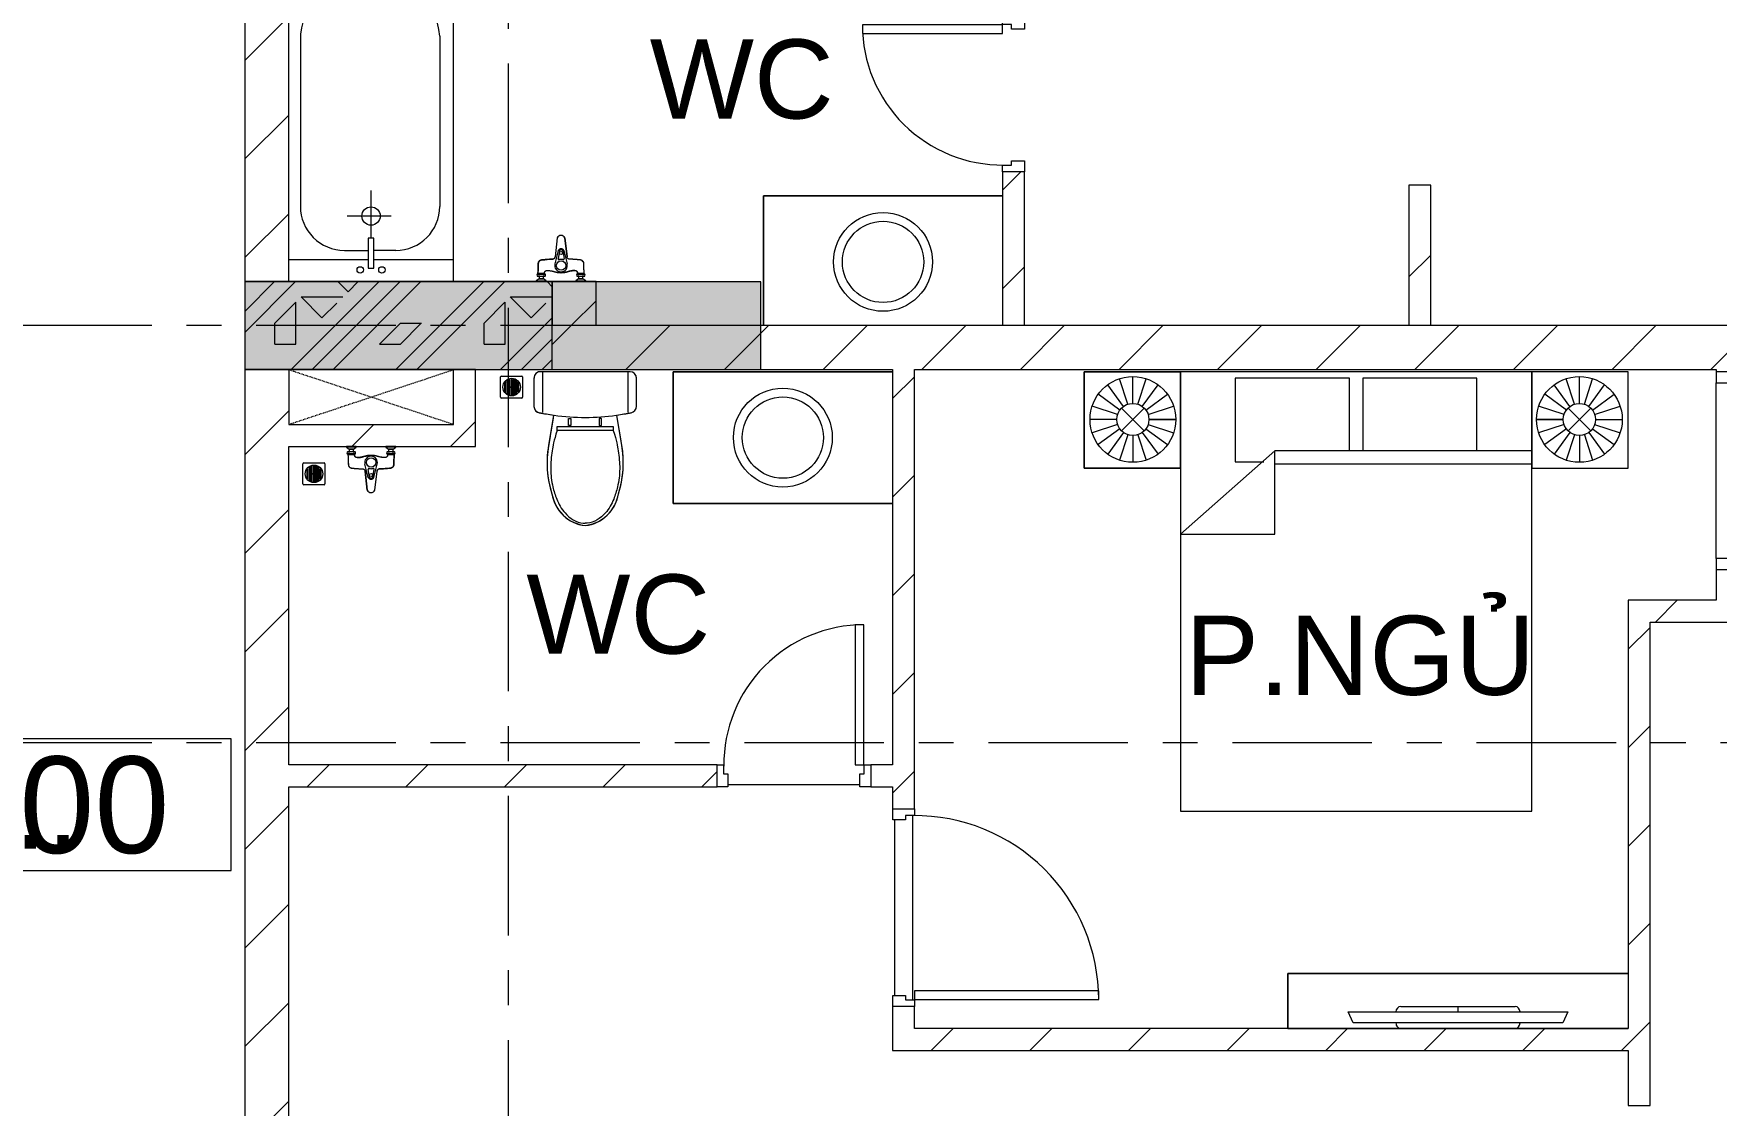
# Model space of a CAD drawing. Header units: millimetres. Extents: x -20144 to 117103, y -11426 to 48263.
# Drawn here: x 101239 to 108901, y 23300 to 28179 of the extents above; entities that cross this region are included whole.
import ezdxf
from ezdxf.enums import TextEntityAlignment as Align

# ---------------------------------------------------------------- set-up
doc = ezdxf.new("R2010")
doc.units = ezdxf.units.MM
doc.linetypes.add('Dash_2_', pattern=[6.35, 3.175, -3.175])
doc.linetypes.add('Grid Line', pattern=[22.225, 12.7, -3.175, 3.175, -3.175])
for name, color, linetype, lineweight in [('A-DETL-GENF', 31, 'Continuous', 5), ('A-DETL-GENF-HDLN', 161, 'Dash_2_', 5), ('CHU', 181, 'Continuous', 5), ('CUA', 31, 'Continuous', 9), ('HATCH-TUONG', 152, 'Continuous', 9), ('KI-HIEU-1', 151, 'Continuous', 9), ('NET CAT', 3, 'Continuous', 5), ('NET-CAT', 3, 'Continuous', 9), ('NET-THAY', 2, 'Continuous', 15), ('THIET BI', 44, 'Continuous', 5), ('THIET-BI', 44, 'Continuous', 5), ('TRUC', 225, 'Continuous', 5)]:
    doc.layers.add(name, color=color, linetype=linetype, lineweight=lineweight)
doc.styles.add('Arial', font='arial.ttf', dxfattribs={"height": 476.25})
doc.styles.add('Arial_4', font='arial.ttf', dxfattribs={"height": 360})
pattern_1 = [(45, (71000, 0), (-224.5064, 224.5064), [])]

# ---------------------------------------------------------------- blocks, each defined once
blk = doc.blocks.new('ALC1807-ASCENT PLAZA-KET CAU 1_rvt-1-MẶT BẰNG TẦNG 5 ĐẾN TẦNG 22')
at = {"layer": 'NET CAT'}
blk.add_hatch(color=7, dxfattribs=at).paths.add_polyline_path([(31200.5, 26649.9), (33550.5, 26649.9), (33550.5, 27049.9), (31200.5, 27049.9)], flags=0)
at = {"layer": 'NET CAT', "color": 90, "lineweight": 13}
for p, q in [((33550.5, 27049.9), (31200.5, 27049.9)), ((31200.5, 27049.9), (31200.5, 26649.9)), ((33550.5, 26649.9), (33550.5, 27049.9)), ((31200.5, 26649.9), (33550.5, 26649.9))]:
    blk.add_line(p, q, dxfattribs=at)
blk = doc.blocks.new('*U631')
at = {"color": 7, "ltscale": 30, "true_color": 0xffffff, "insert": (520, 350), "char_height": 200, "attachment_point": 5, "bg_fill": 3, "box_fill_scale": 1.25, "bg_fill_color": 256, "bg_fill_true_color": 13158600, "bg_fill_transparency": 0}
blk.add_mtext('\\A1;.      ..', dxfattribs=at)
blk.add_lwpolyline([(-200, 200), (1200, 200), (1200, 500), (-200, 500)], close=True)
at = {"color": 7, "style": 'Arial'}
blk.add_attdef('±0.000', text='', height=220, dxfattribs=at).set_placement((500, 350), align=Align.MIDDLE)
blk = doc.blocks.new('CUA PHONG NGU - Type 1-368226-MẶT BẰNG TẦNG 23')
at = {"layer": 'CUA', "lineweight": 5}
for p, q in [((-348.5, -52.3), (-348.5, 47.7)), ((-348.5, 47.7), (-298.5, 47.7)), ((-298.5, 47.7), (-298.5, -11.3)), ((501.5, 47.7), (551.5, 47.7)), ((501.5, -11.3), (501.5, 47.7)), ((551.5, 47.7), (551.5, -52.3)), ((-318.5, -52.3), (-348.5, -52.3)), ((-318.5, -11.3), (-318.5, -52.3)), ((-298.5, -11.3), (-318.5, -11.3)), ((521.5, -11.3), (501.5, -11.3)), ((521.5, -52.3), (521.5, -11.3)), ((551.5, -52.3), (521.5, -52.3))]:
    blk.add_line(p, q, dxfattribs=at)
at = {"layer": 'CUA'}
for p, q in [((-277.5, -52.3), (-317.5, -52.3)), ((-317.5, -52.3), (-317.5, -890.3)), ((-277.5, -890.3), (-277.5, -52.3)), ((-317.5, -890.3), (-277.5, -890.3))]:
    blk.add_line(p, q, dxfattribs=at)
at = {"layer": 'CUA', "lineweight": 5}
blk.add_arc((-317.5, -52.3), 838, 270, 0.5, dxfattribs=at)
blk = doc.blocks.new('CUA WC - Type 1-374201-MẶT BẰNG TẦNG 23')
at = {"layer": 'CUA', "lineweight": 5}
for p, q in [((-248.5, -52.3), (-248.5, 47.7)), ((-248.5, 47.7), (-198.5, 47.7)), ((-198.5, 47.7), (-198.5, -11.3)), ((401.5, 47.7), (451.5, 47.7)), ((401.5, -11.3), (401.5, 47.7)), ((451.5, 47.7), (451.5, -52.3)), ((-218.5, -52.3), (-248.5, -52.3)), ((-218.5, -11.3), (-218.5, -52.3)), ((-198.5, -11.3), (-218.5, -11.3)), ((421.5, -11.3), (401.5, -11.3)), ((421.5, -52.3), (421.5, -11.3)), ((451.5, -52.3), (421.5, -52.3))]:
    blk.add_line(p, q, dxfattribs=at)
at = {"layer": 'CUA'}
for p, q in [((-177.5, -52.3), (-217.5, -52.3)), ((-217.5, -52.3), (-217.5, -690.3)), ((-177.5, -690.3), (-177.5, -52.3)), ((-217.5, -690.3), (-177.5, -690.3))]:
    blk.add_line(p, q, dxfattribs=at)
at = {"layer": 'CUA', "lineweight": 5}
blk.add_arc((-217.5, -52.3), 638, 270, 0.5, dxfattribs=at)
blk = doc.blocks.new('X-XI - X-XI-391663-MẶT BẰNG TẦNG 23')
at = {"layer": 'THIET-BI'}
for p, q in [((204.3, 0), (-204.3, 0)), ((204.3, 0), (-204.3, 0)), ((204.3, 0), (0, 0)), ((194.6, 0), (194.6, -186.1)), ((215, -2.1), (204.3, 0)), ((-230.6, -16.8), (-233.2, -33.2)), ((-233.2, -29), (-233.2, -157.9)), ((-233.2, -29), (-233.2, -157.9)), ((-233.2, -33.2), (-233.2, -45)), ((-233.2, -45), (-233.2, -157.9)), ((-227.9, -12.2), (-230.6, -16.8)), ((-222, -6.1), (-227.9, -12.2)), ((-212.4, -1.2), (-222, -6.1)), ((-204.3, 0), (-212.4, -1.2)), ((0, 0), (-204.3, 0)), ((-194.6, 0), (-194.6, -185.7)), ((219.3, -4.2), (215, -2.1)), ((224.8, -8.5), (219.3, -4.2)), ((227.7, -12), (224.8, -8.5)), ((231.6, -19.3), (227.7, -12)), ((233.2, -29), (231.6, -19.3)), ((233.2, -157.9), (233.2, -29)), ((233.2, -157.9), (233.2, -29)), ((233.2, -157.9), (233.2, -29)), ((-233.2, -157.9), (-232.9, -162.1)), ((-232.9, -162.1), (-231, -169.1)), ((-231, -169.1), (-228, -174.5)), ((-228, -174.5), (-224.2, -178.9)), ((-224.2, -178.9), (-216.9, -183.9)), ((-216.9, -183.9), (-209.4, -186.4)), ((-209.4, -186.4), (-202.4, -187.7)), ((-202.4, -187.7), (-192, -189.7)), ((-192, -189.7), (-184.2, -191.1)), ((-184.2, -191.1), (-168, -193.8)), ((-168, -193.8), (-149.9, -196.6)), ((-143.8, -197.5), (-166.7, -335.2)), ((-143.8, -197.5), (-166.7, -335.2)), ((-147.8, -221.1), (-155.3, -266.3)), ((-149.9, -196.6), (-143.8, -197.5)), ((-143.8, -197.5), (-147.8, -221.1)), ((-76.6, -213.5), (-66.1, -213.5)), ((-76.6, -245), (-76.6, -213.5)), ((-66.1, -213.5), (-66.1, -245)), ((64, -213.5), (64, -245)), ((74.4, -213.5), (64, -213.5)), ((74.4, -245), (74.4, -213.5)), ((143.8, -197.5), (212.9, -185.5)), ((166.7, -335.2), (143.8, -197.5)), ((166.7, -335.2), (143.8, -197.5)), ((146.9, -216.1), (143.8, -197.5)), ((151.8, -245.3), (146.9, -216.1)), ((212.9, -185.5), (220.8, -181.7)), ((220.8, -181.7), (226.5, -176.5)), ((226.5, -176.5), (231.9, -166.7)), ((231.9, -166.7), (233.2, -157.9)), ((-161.5, -303.8), (-164.6, -322)), ((-157.7, -280.9), (-161.5, -303.8)), ((-155.3, -266.3), (-157.7, -280.9)), ((-127.7, -249.9), (127.7, -249.9)), ((-127.7, -267.8), (-127.7, -249.9)), ((-8.6, -267.8), (-127.7, -267.8)), ((-66.1, -245), (-76.6, -245)), ((127.7, -267.8), (-8.6, -267.8)), ((64, -245), (74.4, -245)), ((127.7, -249.9), (127.7, -267.8)), ((157.2, -277.8), (151.8, -245.3)), ((161.7, -304.9), (157.2, -277.8)), ((166.7, -335.2), (161.7, -304.9)), ((-172.5, -383), (-173.5, -402.2)), ((-171, -365.1), (-172.5, -383)), ((-168.9, -349), (-171, -365.1)), ((-164.6, -322), (-168.9, -349)), ((171.6, -371), (166.7, -335.2)), ((173.2, -395.8), (171.6, -371)), ((-173.5, -402.2), (-173.1, -436.1)), ((-173.1, -436.1), (-172.5, -446.5)), ((-172.5, -446.5), (-169.6, -474.8)), ((165.2, -502.3), (172.5, -446.5)), ((172.5, -446.5), (173.5, -426.5)), ((173.5, -426.5), (173.2, -395.8)), ((-169.6, -474.8), (-166.5, -495.3)), ((-166.5, -495.3), (-161.1, -520.9)), ((-161.1, -520.9), (-151.4, -555.9)), ((155.1, -543.7), (161.7, -518.5)), ((161.7, -518.5), (165.2, -502.3)), ((-151.4, -555.9), (-143.5, -587)), ((-143.5, -587), (-131.8, -612.8)), ((-131.8, -612.8), (-121.7, -628.9)), ((131.6, -613.2), (145.5, -581)), ((145.5, -581), (151.4, -555.9)), ((151.4, -555.9), (155.1, -543.7)), ((-121.7, -628.9), (-100.2, -653.8)), ((-100.2, -653.8), (-87.5, -664.8)), ((-87.5, -664.8), (-69.9, -676.9)), ((-69.9, -676.9), (-49.6, -687.2)), ((-49.6, -687.2), (-19.9, -696.9)), ((34.6, -692.9), (60.8, -681.9)), ((60.8, -681.9), (86, -665.9)), ((86, -665.9), (100.2, -653.8)), ((100.2, -653.8), (114.1, -638.9)), ((114.1, -638.9), (131.6, -613.2)), ((-19.9, -696.9), (0, -700.2)), ((0, -700.2), (34.6, -692.9))]:
    blk.add_line(p, q, dxfattribs=at)
for centre, radius, start, end in [((204.3, -29), 29, 360, 90), ((204.3, -29), 29, 0, 90), ((-204.3, -29), 29, 90, 180), ((-204.3, -29), 29, 90, 180), ((-204.3, -157.9), 29, 180, 259.85987), ((-204.3, -157.9), 29, 180, 259.85987), ((18.1, 960), 1168.8, 258.77622, 262.03475), ((18.1, 960), 1168.8, 258.77622, 262.03475), ((18.1, 960), 1168.8, 262.14467, 269.16333), ((-16, 957.7), 1166.4, 270.83748, 277.76826), ((-18.1, 960), 1168.8, 277.96525, 281.22378), ((-18.1, 960), 1168.8, 277.96525, 281.22378), ((204.3, -157.9), 29, 280.14013, 360), ((204.3, -157.9), 29, 280.14013, 0), ((287.1, -414.4), 460.7, 170.09406, 197.88556), ((287.1, -414.4), 460.7, 170.09406, 197.88556), ((-287.1, -414.4), 460.7, 342.11444, 9.90594), ((-287.1, -414.4), 460.7, 342.11444, 9.90594), ((18.2, -529.6), 171.6, 188.82666, 263.90979), ((18.2, -529.6), 171.6, 188.82666, 263.90979), ((-18.2, -529.6), 171.6, 276.09021, 351.17334), ((-18.2, -529.6), 171.6, 276.09021, 351.17334)]:
    blk.add_arc(centre, radius, start, end, dxfattribs=at)
for points in [[(-127.7, -267.8), (-143.4, -315.6), (-152.2, -364.8), (-160.3, -442.2), (-151, -516.8), (-129.6, -585.3), (-93.5, -652), (-37.5, -689.3), (-2.9, -689.4), (0, -689.4)], [(127.7, -267.8), (143.4, -315.6), (152.2, -364.8), (160.3, -442.2), (151, -516.8), (129.6, -585.3), (93.5, -652), (37.5, -689.3), (2.9, -689.4), (0, -689.4)]]:
    blk.add_open_spline(points, degree=3, knots=[12.724379, 12.724379, 12.724379, 12.724379, 75.096459, 151.912755, 228.70098, 282.501534, 351.034079, 439.49288, 447.51098, 447.51098, 447.51098, 447.51098], dxfattribs=at)
blk = doc.blocks.new('X-SEN - X-SEN-410583-MẶT BẰNG TẦNG 23')
at = {"layer": 'THIET-BI'}
for p, q in [((-67.5, 0), (-112.5, 0)), ((-112.5, 0), (-112.5, -3.8)), ((-112.5, 0), (-67.5, 0)), ((-112.5, -3.8), (-112.5, 0)), ((-67.5, -3.8), (-67.5, 0)), ((-67.5, 0), (-67.5, -3.8)), ((112.5, 0), (67.5, 0)), ((67.5, 0), (67.5, -3.8)), ((67.5, 0), (67.5, -3.8)), ((112.5, 0), (67.5, 0)), ((112.5, -3.8), (112.5, 0)), ((112.5, -3.8), (112.5, 0)), ((-112.5, -3.8), (-99.9, -12.6)), ((-67.5, -3.8), (-112.5, -3.8)), ((-112.5, -3.8), (-99.9, -12.6)), ((-99.9, -25.3), (-107.2, -25.3)), ((-72.8, -25.3), (-107.2, -25.3)), ((-107.2, -34.3), (-105.1, -34.3)), ((-107.2, -34.3), (-72.8, -34.3)), ((-105.1, -34.3), (-105.1, -37.2)), ((-105.1, -34.3), (-105.1, -37.2)), ((-74.9, -34.3), (-105.1, -34.3)), ((-105.1, -37.2), (-74.9, -37.2)), ((-99.9, -12.6), (-99.9, -25.3)), ((-99.9, -12.6), (-80.1, -12.6)), ((-80.1, -12.6), (-99.9, -12.6)), ((-99.9, -12.6), (-99.9, -25.3)), ((-80.1, -12.6), (-67.5, -3.8)), ((-80.1, -12.6), (-67.5, -3.8)), ((-80.1, -25.3), (-80.1, -12.6)), ((-80.1, -25.3), (-80.1, -12.6)), ((-72.8, -25.3), (-80.1, -25.3)), ((-74.9, -37.2), (-74.9, -34.3)), ((-74.9, -34.3), (-72.8, -34.3)), ((-74.9, -37.2), (-74.9, -34.3)), ((67.5, -3.8), (80.1, -12.6)), ((112.5, -3.8), (67.5, -3.8)), ((67.5, -3.8), (80.1, -12.6)), ((80.1, -25.3), (72.8, -25.3)), ((107.2, -25.3), (72.8, -25.3)), ((72.8, -34.3), (74.9, -34.3)), ((72.8, -34.3), (107.2, -34.3)), ((74.9, -34.3), (74.9, -37.2)), ((74.9, -34.3), (74.9, -37.2)), ((105.1, -34.3), (74.9, -34.3)), ((74.9, -37.2), (105.1, -37.2)), ((80.1, -12.6), (80.1, -25.3)), ((99.9, -12.6), (80.1, -12.6)), ((80.1, -12.6), (99.9, -12.6)), ((99.9, -12.6), (80.1, -12.6)), ((80.1, -12.6), (80.1, -25.3)), ((99.9, -12.6), (112.5, -3.8)), ((99.9, -12.6), (112.5, -3.8)), ((99.9, -25.3), (99.9, -12.6)), ((99.9, -25.3), (99.9, -12.6)), ((107.2, -25.3), (99.9, -25.3)), ((105.1, -37.2), (105.1, -34.3)), ((105.1, -34.3), (107.2, -34.3)), ((105.1, -37.2), (105.1, -34.3)), ((-12.9, -141.7), (-27.6, -80.8)), ((-27.3, -113.1), (-17.5, -199.2)), ((-17.5, -199.2), (-27.3, -113.1)), ((-7.7, -139.6), (-13.8, -105.5)), ((7.7, -139.6), (13.8, -105.5)), ((12.9, -141.7), (27.6, -80.8)), ((17.5, -199.2), (27.3, -113.1)), ((17.5, -199.2), (27.3, -113.1))]:
    blk.add_line(p, q, dxfattribs=at)
for centre, radius in [((0, -73.2), 21.5), ((0, -130.1), 7.2)]:
    blk.add_circle(centre, radius, dxfattribs=at)
for centre, radius, start, end in [((-102.9, -29.8), 6.9, 148.02464, 211.97536), ((-102.9, -29.8), 6.9, 148.02464, 211.97536), ((-107.2, -27.1), 1.8, 90, 148.02464), ((-107.2, -27.1), 1.8, 90, 148.02464), ((-107.2, -32.5), 1.8, 211.97536, 270), ((-107.2, -32.5), 1.8, 211.97536, 270), ((-112.5, -29.8), 6.9, 319.28447, 40.71553), ((-94.4, -29.8), 6.9, 139.28447, 220.71553), ((-85.4, -29.8), 6.9, 319.28447, 40.71553), ((-67.5, -29.8), 6.9, 139.28447, 220.71553), ((-72.8, -27.1), 1.8, 31.97536, 90), ((-72.8, -27.1), 1.8, 31.97536, 90), ((-72.8, -32.5), 1.8, 270, 328.02464), ((-72.8, -32.5), 1.8, 270, 328.02464), ((-77.1, -29.8), 6.9, 328.02464, 31.97536), ((-77.1, -29.8), 6.9, 328.02464, 31.97536), ((-0.4, -73.2), 28.3, 89.25175, 195.66926), ((0.4, -73.2), 28.3, 344.33074, 90.74825), ((77.1, -29.8), 6.9, 148.02464, 211.97536), ((77.1, -29.8), 6.9, 148.02464, 211.97536), ((72.8, -27.1), 1.8, 90, 148.02464), ((72.8, -27.1), 1.8, 90, 148.02464), ((72.8, -32.5), 1.8, 211.97536, 270), ((72.8, -32.5), 1.8, 211.97536, 270), ((67.5, -29.8), 6.9, 319.28447, 40.71553), ((85.6, -29.8), 6.9, 139.28447, 220.71553), ((94.6, -29.8), 6.9, 319.28447, 40.71553), ((112.5, -29.8), 6.9, 139.28447, 220.71553), ((107.2, -27.1), 1.8, 31.97536, 90), ((107.2, -27.1), 1.8, 31.97536, 90), ((107.2, -32.5), 1.8, 270, 328.02464), ((107.2, -32.5), 1.8, 270, 328.02464), ((102.9, -29.8), 6.9, 328.02464, 31.97536), ((102.9, -29.8), 6.9, 328.02464, 31.97536), ((-9.4, -104.7), 4.5, 74.07034, 190.15556), ((0, -134.7), 14.7, 208.41441, 331.58559), ((-0.4, -73.2), 28.3, 254.07034, 270.74825), ((0, -136.6), 8.24, 201.12938, 338.87062), ((0.4, -73.2), 28.3, 269.25175, 285.92966), ((9.4, -104.7), 4.5, 349.84444, 105.92966), ((0, -191), 19.3, 205.0481, 334.9519), ((0, -191), 19.3, 205.0481, 334.9519)]:
    blk.add_arc(centre, radius, start, end, dxfattribs=at)
for points, knots in [([(-105.1, -37.2), (-105.1, -39.1), (-104.9, -42.9), (-104.7, -48.5), (-104.5, -54.2), (-104.2, -61.7), (-103.9, -68.4), (-103.8, -73.6), (-103.7, -75.5), (-103.7, -76.7), (-103.6, -77.6), (-103.6, -78.6), (-103.6, -79.8), (-103.6, -81), (-103.5, -81.8), (-103.5, -82.3), (-103.5, -82.6), (-103.4, -83), (-103.4, -83.5), (-103.3, -84.3), (-103.2, -85.5), (-103.1, -86.6), (-102.8, -87.6), (-102.6, -88.2), (-102.3, -88.9), (-101.9, -89.7), (-101.3, -90.8), (-100.6, -91.7), (-100, -92.5), (-99, -93.6), (-97.8, -94.7), (-96.2, -95.8), (-95, -96.6), (-93.7, -97.2), (-92.4, -97.7), (-91.2, -98.1), (-90.3, -98.4), (-89.6, -98.5), (-88.9, -98.7), (-88, -98.8), (-86.8, -99), (-85.6, -99.1), (-84.7, -99.1), (-84, -99.2), (-83.3, -99.3), (-82.3, -99.4), (-81.2, -99.5), (-79.7, -99.6), (-77.9, -99.8), (-75.5, -100), (-72.8, -100.2), (-70, -100.5), (-66.3, -100.8), (-61.6, -101.2), (-56, -101.5), (-51.7, -101.8), (-48.8, -101.9), (-47.3, -101.9), (-46.1, -101.9), (-45.1, -102), (-44.4, -102), (-43.6, -102), (-42.6, -102), (-41.4, -102), (-40.1, -102), (-39.3, -102.1), (-38.8, -102.1), (-38.5, -102.2), (-38.1, -102.2), (-37.6, -102.3), (-36.8, -102.4), (-35.6, -102.6), (-34.3, -103), (-33.2, -103.5), (-32.5, -104), (-31.7, -104.6), (-30.5, -105.7), (-29, -107.6), (-27.9, -110.1), (-27.4, -112), (-27.3, -113.1)], [0, 0, 0, 0, 0.041667, 0.083333, 0.125, 0.166667, 0.25, 0.270833, 0.28125, 0.291667, 0.296875, 0.302083, 0.3125, 0.322917, 0.328125, 0.330729, 0.333333, 0.335938, 0.338542, 0.34375, 0.354167, 0.364583, 0.369792, 0.375, 0.380208, 0.385417, 0.395833, 0.40625, 0.411458, 0.416667, 0.4375, 0.447917, 0.458333, 0.46875, 0.479167, 0.489583, 0.494792, 0.5, 0.505208, 0.510417, 0.520833, 0.53125, 0.536458, 0.541667, 0.546875, 0.552083, 0.5625, 0.572917, 0.583333, 0.604167, 0.625, 0.645833, 0.666667, 0.708333, 0.75, 0.791667, 0.802083, 0.8125, 0.822917, 0.828125, 0.833333, 0.838542, 0.84375, 0.854167, 0.864583, 0.869792, 0.872396, 0.875, 0.877604, 0.880208, 0.885417, 0.895833, 0.90625, 0.916667, 0.921875, 0.927083, 0.9375, 0.958333, 0.979167, 1, 1, 1, 1]), ([(-105.1, -37.2), (-104.5, -52.3), (-103.9, -68.7), (-103.3, -87.5), (-99.6, -93.9), (-92.4, -98.5), (-72.6, -100.1), (-54, -102.2), (-33.9, -102), (-28.7, -107.4), (-27.8, -111), (-27.3, -113.1)], [0, 0, 0, 0, 45.441328, 49.333631, 56.110562, 66.562664, 73.682324, 114.966912, 125.570438, 129.900151, 136.284558, 136.284558, 136.284558, 136.284558]), ([(0, -41), (-2, -40.9), (-5.6, -40.9), (-10.3, -41.2), (-14.4, -41.6), (-18, -42.2), (-21.2, -42.9), (-24.2, -43.7), (-27.1, -44.6), (-30, -45.4), (-32.9, -46.3), (-35.8, -47.2), (-38.8, -47.9), (-41.8, -48.6), (-45.1, -49.2), (-48.4, -49.8), (-51.8, -50.2), (-54.8, -50.5), (-56.9, -50.7), (-58.1, -50.8), (-59, -50.9), (-59.9, -51), (-60.8, -51), (-61.7, -51), (-62.4, -51), (-63, -51), (-63.6, -51), (-64.4, -50.9), (-65.1, -50.8), (-65.7, -50.7), (-66.1, -50.6), (-66.5, -50.5), (-67.1, -50.4), (-68.1, -50.1), (-69.1, -49.6), (-70.1, -49), (-71.1, -48.3), (-72, -47.4), (-72.8, -46.6), (-73.3, -45.8), (-73.8, -45.1), (-74.1, -44.3), (-74.4, -43.5), (-74.6, -42.6), (-74.7, -41.9), (-74.8, -41.3), (-74.8, -40.9), (-74.9, -40.4), (-74.9, -39.8), (-74.9, -38.8), (-74.9, -37.9), (-74.9, -37.2)], [0, 0, 0, 0, 0.041667, 0.083333, 0.125, 0.166667, 0.208333, 0.25, 0.291667, 0.333333, 0.375, 0.416667, 0.458333, 0.5, 0.541667, 0.583333, 0.625, 0.666667, 0.6875, 0.697917, 0.708333, 0.71875, 0.729167, 0.739583, 0.75, 0.755208, 0.760417, 0.770833, 0.78125, 0.786458, 0.791667, 0.796875, 0.802083, 0.8125, 0.833333, 0.84375, 0.854167, 0.875, 0.885417, 0.895833, 0.90625, 0.916667, 0.927083, 0.9375, 0.947917, 0.953125, 0.958333, 0.963542, 0.96875, 0.979167, 1, 1, 1, 1]), ([(-74.9, -37.2), (-74.9, -39.9), (-75, -44.9), (-67.9, -51.6), (-55.3, -50.7), (-39.4, -48.7), (-24.4, -43.4), (-11.8, -40.7), (0, -41)], [0, 0, 0, 0, 8.475038, 15.961674, 29.255673, 47.963091, 70.422589, 93.837243, 93.837243, 93.837243, 93.837243]), ([(74.9, -37.2), (74.9, -37.9), (74.9, -38.8), (74.9, -39.8), (74.9, -40.4), (74.8, -40.9), (74.8, -41.3), (74.7, -41.9), (74.6, -42.6), (74.4, -43.3), (74.3, -43.9), (74.1, -44.4), (73.8, -45.1), (73.3, -45.8), (72.8, -46.6), (72, -47.4), (71.1, -48.3), (70.1, -49), (69.1, -49.6), (68.1, -50.1), (67.1, -50.4), (66.5, -50.5), (66.1, -50.6), (65.7, -50.7), (65.1, -50.8), (64.4, -50.9), (63.5, -51), (62.7, -51), (62.1, -51), (61.5, -51), (60.8, -51), (59.9, -51), (59, -50.9), (58.1, -50.8), (56.9, -50.7), (54.8, -50.5), (51.8, -50.2), (47.2, -49.6), (41.8, -48.7), (36.8, -47.4), (32.9, -46.3), (30, -45.4), (27.1, -44.6), (24.2, -43.7), (21.2, -42.9), (18, -42.2), (14.4, -41.6), (10.3, -41.2), (5.6, -40.9), (2, -40.9), (0, -41)], [0, 0, 0, 0, 0.020833, 0.03125, 0.036458, 0.041667, 0.046875, 0.052083, 0.0625, 0.072917, 0.078125, 0.083333, 0.09375, 0.104167, 0.114583, 0.125, 0.145833, 0.15625, 0.166667, 0.1875, 0.197917, 0.203125, 0.208333, 0.213542, 0.21875, 0.229167, 0.239583, 0.25, 0.255208, 0.260417, 0.270833, 0.28125, 0.291667, 0.302083, 0.3125, 0.333333, 0.375, 0.416667, 0.5, 0.583333, 0.625, 0.666667, 0.708333, 0.75, 0.791667, 0.833333, 0.875, 0.916667, 0.958333, 1, 1, 1, 1]), ([(74.9, -37.2), (74.9, -39.9), (75, -44.9), (67.9, -51.6), (55.3, -50.7), (39.4, -48.7), (24.4, -43.4), (11.8, -40.7), (0, -41)], [0, 0, 0, 0, 8.475038, 15.961674, 29.255673, 47.963091, 70.422589, 93.837243, 93.837243, 93.837243, 93.837243]), ([(27.3, -113.1), (27.4, -112), (27.9, -110.1), (29, -107.6), (30.5, -105.7), (31.7, -104.6), (32.5, -104), (33.2, -103.5), (34.3, -103), (35.6, -102.6), (36.8, -102.4), (37.6, -102.3), (38.1, -102.2), (38.5, -102.2), (38.8, -102.1), (39.3, -102.1), (40.1, -102), (41.4, -102), (42.6, -102), (43.6, -102), (44.4, -102), (45.1, -102), (46.1, -101.9), (47.3, -101.9), (48.8, -101.9), (51.7, -101.8), (57.9, -101.4), (65.3, -100.9), (72.8, -100.2), (76.9, -99.8), (79.7, -99.6), (81.2, -99.5), (82.3, -99.4), (83.3, -99.3), (84, -99.2), (84.7, -99.1), (85.6, -99.1), (86.8, -99), (88, -98.8), (88.9, -98.7), (89.6, -98.5), (90.3, -98.4), (91.2, -98.1), (92.4, -97.7), (93.7, -97.2), (95, -96.6), (96.2, -95.8), (97.8, -94.7), (99.2, -93.4), (100.4, -91.9), (101.3, -90.8), (101.9, -89.7), (102.3, -88.9), (102.6, -88.2), (102.8, -87.6), (103.1, -86.6), (103.2, -85.5), (103.3, -84.3), (103.4, -83.5), (103.4, -83), (103.5, -82.6), (103.5, -82.3), (103.5, -81.8), (103.6, -81), (103.6, -79.8), (103.6, -78.6), (103.6, -77.6), (103.7, -76.7), (103.7, -75.5), (103.8, -73.6), (103.9, -70.3), (104.1, -65.5), (104.5, -54.2), (104.8, -44.8), (105.1, -37.2)], [0, 0, 0, 0, 0.020833, 0.041667, 0.0625, 0.072917, 0.078125, 0.083333, 0.09375, 0.104167, 0.114583, 0.119792, 0.122396, 0.125, 0.127604, 0.130208, 0.135417, 0.145833, 0.15625, 0.161458, 0.166667, 0.171875, 0.177083, 0.1875, 0.197917, 0.208333, 0.25, 0.333333, 0.375, 0.416667, 0.427083, 0.4375, 0.447917, 0.453125, 0.458333, 0.463542, 0.46875, 0.479167, 0.489583, 0.494792, 0.5, 0.505208, 0.510417, 0.520833, 0.53125, 0.541667, 0.552083, 0.5625, 0.583333, 0.59375, 0.604167, 0.614583, 0.619792, 0.625, 0.630208, 0.635417, 0.645833, 0.65625, 0.661458, 0.664062, 0.666667, 0.669271, 0.671875, 0.677083, 0.6875, 0.697917, 0.703125, 0.708333, 0.71875, 0.729167, 0.75, 0.791667, 0.833333, 1, 1, 1, 1]), ([(105.1, -37.2), (104.5, -52.3), (103.9, -68.7), (103.3, -87.5), (99.6, -93.9), (92.4, -98.5), (72.6, -100.1), (54, -102.2), (33.9, -102), (28.7, -107.4), (27.8, -111), (27.3, -113.1)], [0, 0, 0, 0, 45.441328, 49.333631, 56.110562, 66.562664, 73.682324, 114.966912, 125.570438, 129.900151, 136.284558, 136.284558, 136.284558, 136.284558])]:
    blk.add_open_spline(points, degree=3, knots=knots, dxfattribs=at)
blk = doc.blocks.new('X-GIUONG - X-GIUONG-V64-MẶT BẰNG TẦNG 23')
at = {"layer": 'THIET BI'}
for p, q in [((-800, 0), (-1239, 0)), ((-1239, 0), (-1239, -439)), ((-1239, 0), (-800, 0)), ((-1239, -439), (-1239, 0)), ((-1059.6, -158.2), (-1131.2, -59.5)), ((-1039.2, -147.8), (-1076.9, -31.8)), ((-1016.6, -144.2), (-1016.6, -22.2)), ((-993.9, -147.8), (-956.3, -31.8)), ((-973.5, -158.2), (-901.9, -59.5)), ((-800, -439), (-800, 0)), ((800, 0), (-800, 0)), ((-800, 0), (-800, -2000)), ((800, 0), (-800, 0)), ((-800, 0), (-800, -439)), ((-800, 0), (-800, -2000)), ((-550, -30), (-550, -410)), ((-30, -30), (-550, -30)), ((-30, -360), (-30, -30)), ((30, -30), (30, -360)), ((550, -30), (30, -30)), ((550, -360), (550, -30)), ((1239, 0), (800, 0)), ((800, 0), (800, -439)), ((800, -2000), (800, 0)), ((1239, 0), (800, 0)), ((800, 0), (800, -439)), ((800, -2000), (800, 0)), ((973.5, -158.2), (901.9, -59.5)), ((993.9, -147.8), (956.3, -31.8)), ((1016.6, -144.2), (1016.6, -22.2)), ((1039.2, -147.8), (1076.9, -31.8)), ((1059.6, -158.2), (1131.2, -59.5)), ((1239, -439), (1239, 0)), ((1239, -439), (1239, 0)), ((-1075.8, -174.4), (-1174.4, -102.7)), ((-957.4, -174.4), (-858.7, -102.7)), ((957.4, -174.4), (858.7, -102.7)), ((1075.8, -174.4), (1174.4, -102.7)), ((-1089.7, -217.4), (-1211.7, -217.4)), ((-1086.1, -194.8), (-1202.1, -157.1)), ((-1068.3, -269.1), (-964.8, -165.6)), ((-1068.3, -165.6), (-964.8, -269.1)), ((-947, -194.8), (-831, -157.1)), ((-943.4, -217.4), (-821.4, -217.4)), ((-821.4, -217.4), (-943.4, -217.4)), ((943.4, -217.4), (821.4, -217.4)), ((821.4, -217.4), (943.4, -217.4)), ((947, -194.8), (831, -157.1)), ((1068.3, -269.1), (964.8, -165.6)), ((1068.3, -165.6), (964.8, -269.1)), ((1086.1, -194.8), (1202.1, -157.1)), ((1089.7, -217.4), (1211.7, -217.4)), ((-1086.1, -240), (-1202.1, -277.7)), ((-1075.8, -260.4), (-1174.4, -332.1)), ((-1059.6, -276.6), (-1131.2, -375.2)), ((-1039.2, -287), (-1076.9, -402.9)), ((-1016.6, -290.5), (-1016.6, -412.5)), ((-993.9, -287), (-956.3, -402.9)), ((-973.5, -276.6), (-901.9, -375.2)), ((-957.4, -260.4), (-858.7, -332.1)), ((-947, -240), (-831, -277.7)), ((947, -240), (831, -277.7)), ((957.4, -260.4), (858.7, -332.1)), ((973.5, -276.6), (901.9, -375.2)), ((993.9, -287), (956.3, -402.9)), ((1016.6, -290.5), (1016.6, -412.5)), ((1039.2, -287), (1076.9, -402.9)), ((1059.6, -276.6), (1131.2, -375.2)), ((1075.8, -260.4), (1174.4, -332.1)), ((1086.1, -240), (1202.1, -277.7)), ((-370, -360), (-800, -740)), ((-370, -740), (-370, -360)), ((800, -360), (-370, -360)), ((-1239, -439), (-800, -439)), ((-800, -439), (-1239, -439)), ((-550, -410), (-420, -410)), ((-370, -420), (800, -420)), ((800, -439), (1239, -439)), ((800, -439), (1239, -439)), ((-800, -740), (-370, -740)), ((-800, -2000), (800, -2000)), ((-800, -2000), (800, -2000))]:
    blk.add_line(p, q, dxfattribs=at)
for centre, radius in [((-1016.6, -217.4), 195.1), ((1016.6, -217.4), 195.1), ((-1016.6, -217.4), 73.2), ((1016.6, -217.4), 73.2)]:
    blk.add_circle(centre, radius, dxfattribs=at)
blk = doc.blocks.new('X-PHONG NGU 5 - X-PHONG NGU 900-417337-MẶT BẰNG TẦNG 23')
at = {"layer": 'CUA'}
for p, q in [((-400, 100), (-450, 100)), ((-450, 100), (-450, -100)), ((-400, -100), (-400, 100)), ((-400, 100), (400, 100)), ((450, 100), (400, 100)), ((400, 100), (400, -100)), ((450, -100), (450, 100)), ((-350, -25), (-400, -25)), ((-400, -25), (-400, -75)), ((-400, -75), (-350, -75)), ((-350, -75), (-350, -25)), ((-350, -25), (350, -25)), ((350, -45), (-350, -45)), ((-350, -45), (-350, -55)), ((-350, -55), (350, -55)), ((350, -75), (-350, -75)), ((400, -25), (350, -25)), ((350, -25), (350, -75)), ((350, -55), (350, -45)), ((350, -75), (400, -75)), ((400, -75), (400, -25)), ((-450, -100), (-400, -100)), ((400, -100), (-400, -100)), ((400, -100), (450, -100))]:
    blk.add_line(p, q, dxfattribs=at)
blk = doc.blocks.new('X-LA - X-LA-610651-MẶT BẰNG TẦNG 23')
at = {"layer": 'THIET-BI'}
for p, q in [((500, 0), (-500, 0)), ((-500, 0), (-500, -600)), ((-500, -600), (-500, 0)), ((-500, 0), (500, 0)), ((-500, -600), (500, -600)), ((500, -600), (-500, -600))]:
    blk.add_line(p, q, dxfattribs=at)
for radius in [225, 185]:
    blk.add_circle((0, -300), radius, dxfattribs=at)
blk = doc.blocks.new('X-PHEU - X-PHEU-444926-MẶT BẰNG TẦNG 23')
at = {"layer": 'THIET-BI'}
for p, q in [((25, 29), (25, 121)), ((29, 125), (121, 125)), ((42.5, 90.5), (42.5, 59.5)), ((47.5, 51.8), (47.5, 98.2)), ((52.5, 103.1), (52.5, 46.9)), ((57.5, 43.5), (57.5, 106.5)), ((62.5, 108.8), (62.5, 41.2)), ((67.5, 39.8), (67.5, 110.2)), ((72.5, 110.9), (72.5, 78.1)), ((77.5, 78.1), (77.5, 110.9)), ((82.5, 110.2), (82.5, 39.8)), ((87.5, 41.2), (87.5, 108.8)), ((92.5, 106.5), (92.5, 43.5)), ((97.5, 46.9), (97.5, 103.1)), ((102.5, 98.2), (102.5, 51.8)), ((107.5, 59.5), (107.5, 90.5)), ((125, 121), (125, 29)), ((121, 25), (29, 25)), ((72.5, 71.9), (72.5, 39.1)), ((77.5, 39.1), (77.5, 71.9))]:
    blk.add_line(p, q, dxfattribs=at)
blk.add_circle((75, 75), 40, dxfattribs=at)
for centre, radius, start, end in [((29, 121), 4, 90, 180), ((75, 75), 36, 139.80824, 154.52563), ((75, 75), 36, 119.0853, 128.68219), ((75, 75), 36, 102.0247, 110.31751), ((75, 75), 4, 128.68219, 231.31781), ((75, 75), 36, 90, 93.98208), ((75, 75), 36, 86.01792, 90), ((75, 75), 4, 308.68219, 51.31781), ((75, 75), 36, 69.68249, 77.9753), ((75, 75), 36, 51.31781, 60.9147), ((75, 75), 36, 25.47437, 40.19176), ((121, 121), 4, 0, 90), ((29, 29), 4, 180, 270), ((75, 75), 36, 205.47437, 220.19176), ((75, 75), 36, 231.31781, 240.9147), ((75, 75), 36, 249.68249, 257.9753), ((75, 75), 36, 266.01792, 270), ((75, 75), 36, 270, 273.98208), ((75, 75), 36, 282.0247, 290.31751), ((75, 75), 36, 299.0853, 308.68219), ((75, 75), 36, 319.80824, 334.52563), ((121, 29), 4, 270, 360)]:
    blk.add_arc(centre, radius, start, end, dxfattribs=at)
blk = doc.blocks.new('X-TV - X-TV-467379-MẶT BẰNG TẦNG 23')
at = {"layer": 'THIET BI'}
for p, q in [((1549.9, 250), (0, 250)), ((0, 250), (0, 0)), ((0, 250), (1549.9, 250)), ((0, 0), (0, 250)), ((515, 100), (1035, 100)), ((775, 100), (775, 75)), ((275, 75), (1275, 75)), ((297.5, 25), (275, 75)), ((1252.5, 25), (297.5, 25)), ((1275, 75), (1252.5, 25)), ((0, 0), (1549.9, 0)), ((1035, 0), (515, 0))]:
    blk.add_line(p, q, dxfattribs=at)
for centre, start_param, end_param in [((515, 75), 0, 1.570796), ((1035, 75), 4.712389, 6.283185), ((515, 25), 1.570796, 3.141593), ((1035, 25), 3.141593, 4.712389)]:
    blk.add_ellipse(centre, major_axis=(0, 25), ratio=0.9, start_param=start_param, end_param=end_param, dxfattribs=at)
blk = doc.blocks.new('X-LA - X-LA-647330-MẶT BẰNG TẦNG 23')
at = {"layer": 'THIET-BI'}
for p, q in [((543.8, -600), (543.8, -10)), ((543.8, -10), (543.8, -600)), ((-543.8, -600), (543.8, -600)), ((543.8, -600), (-543.8, -600))]:
    blk.add_line(p, q, dxfattribs=at)
for radius in [225, 185]:
    blk.add_circle((0, -300), radius, dxfattribs=at)
blk = doc.blocks.new('X-BON TAM - X-BON TAM 1425-594602-MẶT BẰNG TẦNG 23')
at = {"layer": 'THIET-BI'}
for p, q in [((-375, 0), (-375, -1450)), ((-375, 0), (-375, -1450)), ((12.9, -61.4), (-12.9, -61.4)), ((-12.9, -61.4), (-12.9, -198.5)), ((12.9, -198.5), (12.9, -61.4)), ((-375, -100), (-12.9, -100)), ((-112.7, -142.6), (-12.9, -142.6)), ((12.9, -100), (375, -100)), ((121.7, -142.6), (12.9, -142.6)), ((-12.9, -198.5), (12.9, -198.5)), ((0, -198.5), (0, -415.4)), ((-91.8, -298.7), (108.5, -298.7)), ((-312.7, -1117.8), (-312.7, -342.6)), ((321.7, -1126.1), (321.7, -342.6))]:
    blk.add_line(p, q, dxfattribs=at)
for centre, radius in [((-49.4, -53.5), 14.5), ((49.4, -53.5), 14.5), ((0, -298.7), 41.7)]:
    blk.add_circle(centre, radius, dxfattribs=at)
for centre, radius, start, end in [((-112.7, -342.6), 200, 90, 180), ((121.7, -342.6), 200, 360, 90), ((4.9, -1091.3), 318.7, 184.7583, 353.73509)]:
    blk.add_arc(centre, radius, start, end, dxfattribs=at)
blk = doc.blocks.new('Family2 - Family1 2-691888-MẶT BẰNG TẦNG 23')
at = {"layer": 'A-DETL-GENF'}
for p, q in [((750, 250), (0, 250)), ((0, 250), (0, 0)), ((750, 0), (750, 250)), ((0, 0), (750, 0))]:
    blk.add_line(p, q, dxfattribs=at)
at = {"layer": 'A-DETL-GENF-HDLN'}
for p, q in [((0, 250), (750, 0.8)), ((0, 0), (750, 249.2))]:
    blk.add_line(p, q, dxfattribs=at)

msp = doc.modelspace()

# ---------------------------------------------------------------- hatches: boundary and pattern name
at = {"layer": 'HATCH-TUONG', "lineweight": 5}
h = msp.add_hatch(dxfattribs=at)
h.set_pattern_fill('FP_4', color=256, style=0, pattern_type=2)
h.set_pattern_definition(pattern_1)
h.paths.add_polyline_path([(102400.5, 27049.9), (102400.5, 31393.4), (102200.5, 31393.4), (102200.5, 27049.9)], flags=0)
h.paths.add_polyline_path([(102400.5, 32716.4), (102400.5, 32999.9), (102200.5, 32999.9), (102200.5, 32716.4)], flags=0)
h = msp.add_hatch(dxfattribs=at)
h.set_pattern_fill('FP_4', color=256, style=0, pattern_type=2)
h.set_pattern_definition(pattern_1)
h.paths.add_polyline_path([(105750.5, 26849.9), (105750.5, 27549.9), (105650.5, 27549.9), (105650.5, 26849.9)], flags=0)
h.paths.add_polyline_path([(105750.5, 28249.9), (105750.5, 29799.9), (105650.5, 29799.9), (105650.5, 28249.9)], flags=0)
h = msp.add_hatch(dxfattribs=at)
h.set_pattern_fill('FP_4', color=256, style=0, pattern_type=2)
h.set_pattern_definition(pattern_1)
h.paths.add_polyline_path([(107600.5, 26849.9), (107600.5, 27489.9), (107500.5, 27489.9), (107500.5, 26849.9)], flags=0)
h = msp.add_hatch(dxfattribs=at)
h.set_pattern_fill('FP_4', color=256, style=0, pattern_type=2)
h.set_pattern_definition(pattern_1)
h.paths.add_polyline_path([(103800.5, 26849.9), (103800.5, 27049.9), (103600.5, 27049.9), (103600.5, 26849.9), (103682.1, 26849.9)], flags=0)
h = msp.add_hatch(dxfattribs=at)
h.set_pattern_fill('FP_4', color=256, style=0, pattern_type=2)
h.set_pattern_definition(pattern_1)
h.paths.add_polyline_path([(110500.5, 26649.9), (110500.5, 26849.9), (103598.7, 26849.9), (103598.7, 26649.9), (110329.2, 26649.9)], flags=0)
h = msp.add_hatch(dxfattribs=at)
h.set_pattern_fill('FP_4', color=256, style=0, pattern_type=2)
h.set_pattern_definition(pattern_1)
h.paths.add_polyline_path([(102200.5, 19299.9), (102400.5, 19299.9), (102400.5, 20459.9), (102200.5, 20459.9), (102200.5, 19599.9)], flags=0)
h.paths.add_polyline_path([(102400.5, 21782.9), (102400.5, 26649.9), (102200.5, 26649.9), (102200.5, 21782.9)], flags=0)
h = msp.add_hatch(dxfattribs=at)
h.set_pattern_fill('FP_4', color=256, style=0, pattern_type=2)
h.set_pattern_definition(pattern_1)
h.paths.add_polyline_path([(103150.5, 26299.9), (103250.5, 26299.9), (103250.5, 26649.9), (103150.5, 26649.9), (103150.5, 26399.9)], flags=0)
h = msp.add_hatch(dxfattribs=at)
h.set_pattern_fill('FP_4', color=256, style=0, pattern_type=2)
h.set_pattern_definition(pattern_1)
h.paths.add_polyline_path([(105150.5, 23549.9), (105250.5, 23549.9), (105250.5, 23750), (105150.5, 23750)], flags=0)
h.paths.add_polyline_path([(105150.5, 24650), (105250.5, 24650), (105250.5, 26649.9), (105150.5, 26649.9), (105150.5, 24659.1)], flags=0)
h = msp.add_hatch(dxfattribs=at)
h.set_pattern_fill('FP_4', color=256, style=0, pattern_type=2)
h.set_pattern_definition(pattern_1)
h.paths.add_polyline_path([(109100.5, 25499.9), (109100.5, 25739.9), (108900.5, 25739.9), (108900.5, 25499.9)], flags=0)
h.paths.add_polyline_path([(108900.5, 26639.9), (109100.5, 26639.9), (109100.5, 26649.9), (108900.5, 26649.9)], flags=0)
h = msp.add_hatch(dxfattribs=at)
h.set_pattern_fill('FP_4', color=256, style=0, pattern_type=2)
h.set_pattern_definition(pattern_1)
h.paths.add_polyline_path([(103150.5, 26299.9), (103150.5, 26399.9), (102400.5, 26399.9), (102400.5, 26299.9), (102888, 26299.9)], flags=0)
h = msp.add_hatch(dxfattribs=at)
h.set_pattern_fill('FP_4', color=256, style=0, pattern_type=2)
h.set_pattern_definition(pattern_1)
h.paths.add_polyline_path([(108499.5, 22199.9), (108599.5, 22199.9), (108599.5, 22400), (108499.5, 22400)], flags=0)
h.paths.add_polyline_path([(108599.5, 23300), (108599.5, 25599.9), (108499.5, 25599.9), (108499.5, 23300)], flags=0)
h = msp.add_hatch(dxfattribs=at)
h.set_pattern_fill('FP_4', color=256, style=0, pattern_type=2)
h.set_pattern_definition(pattern_1)
h.paths.add_polyline_path([(108900.5, 25499.9), (108900.5, 25599.9), (108599.5, 25599.9), (108599.5, 25499.9)], flags=0)
h = msp.add_hatch(dxfattribs=at)
h.set_pattern_fill('FP_4', color=256, style=0, pattern_type=2)
h.set_pattern_definition(pattern_1)
h.paths.add_polyline_path([(105150.5, 24749.9), (105150.5, 24849.9), (105050.7, 24849.9), (105050.7, 24749.9)], flags=0)
h.paths.add_polyline_path([(103170.8, 24749.9), (104350.7, 24749.9), (104350.7, 24849.9), (102400.5, 24849.9), (102400.5, 24749.9)], flags=0)
h = msp.add_hatch(dxfattribs=at)
h.set_pattern_fill('FP_4', color=256, style=0, pattern_type=2)
h.set_pattern_definition(pattern_1)
h.paths.add_polyline_path([(108499.5, 23549.9), (108499.5, 23649.9), (105250.5, 23649.9), (105250.5, 23549.9), (108283.9, 23549.9)], flags=0)
at = {"layer": 'NET CAT'}
h = msp.add_hatch(dxfattribs=at)
h.set_pattern_fill('FP_1', color=256, style=0, pattern_type=2)
h.set_pattern_definition([(45, (71095.25, 0), (-476.246, 476.246), []), (45, (71190.5, 0), (-476.246, 476.246), []), (45, (71000, 0), (-476.246, 476.246), []), (45, (71476.25, 0), (-476.246, 476.246), []), (45, (71571.5, 0), (-476.246, 476.246), []), (0, (71381, 95.25), (0, 952.5), [95.25, -857.25]), (0, (71476.25, 190.5), (0, 952.5), [95.25, -857.25]), (45, (71381, 95.25), (0, 952.491), [134.683, -1212.342]), (45, (71476.25, 95.25), (0, 952.491), [134.683, -1212.342]), (0, (71381, 95.25), (0, 952.5), [95.25, -857.25]), (90, (70904.75, 95.25), (-952.5, 6e-14), [95.25, -857.25]), (90, (71000, 95.25), (-952.5, 6e-14), [190.5, -762]), (45, (70904.75, 190.5), (0, 952.491), [134.683, -1212.342]), (90, (71762, 381), (-952.5, 6e-14), [95.25, -857.25]), (0, (71666.75, 381), (0, 952.5), [95.25, -857.25]), (45, (71666.75, 381), (0, 952.491), [134.683, -1212.342]), (0, (71857.25, 95.25), (0, 952.5), [95.25, -857.25]), (0, (71857.25, 571.5), (0, 952.5), [95.25, -857.25]), (90, (72047.75, 666.75), (-952.5, 6e-14), [95.25, -857.25]), (45, (71857.25, 571.5), (0, 952.491), [269.367, -1077.66]), (45, (71952.5, 571.5), (0, 952.491), [134.683, -1212.342]), (45, (72143, 762), (0, 952.491), [134.683, -1212.342]), (0, (72143, 857.25), (0, 952.5), [95.25, -857.25]), (90, (72143, 762), (-952.5, 6e-14), [95.25, -857.25]), (0, (71476.25, 762), (0, 952.5), [95.25, -857.25]), (0, (71666.75, 857.25), (0, 952.5), [95.25, -857.25]), (90, (71571.5, 762), (-952.5, 6e-14), [95.25, -857.25]), (90, (71666.75, 762), (-952.5, 6e-14), [95.25, -857.25]), (45, (71476.25, 762), (0, 952.491), [134.684, -1212.342]), (45, (71666.75, 762), (0, 952.491), [134.684, -1212.342]), (135, (71119, 214.8), (-952.491, 6e-14), [134.683, -1212.342]), (135, (71238.1, 333.4), (-952.491, 6e-14), [134.683, -1212.342]), (135, (71309.56, 404.8), (-952.491, 6e-14), [134.683, -1212.342]), (135, (71333.4, 428.6), (-952.491, 6e-14), [134.683, -1212.342]), (135, (71381, 476.25), (-952.491, 6e-14), [134.684, -1212.342]), (135, (71404.8, 500.06), (-952.491, 6e-14), [134.683, -1212.342]), (135, (71476.25, 571.5), (-952.491, 6e-14), [134.684, -1212.342]), (135, (71523.9, 619.1), (-952.491, 6e-14), [134.684, -1212.342]), (45, (71119, 214.8), (0, 952.491), [95.25, -1251.775]), (45, (71238.1, 333.4), (0, 952.491), [67.36, -1279.665]), (45, (71404.8, 500.06), (0, 952.491), [67.36, -1279.665]), (45, (71309.56, 595.3), (0, 952.491), [67.36, -1279.665]), (45, (71476.25, 571.5), (0, 952.491), [67.36, -1279.665]), (45, (71381, 666.75), (0, 952.491), [67.36, -1279.665]), (0, (71024.2, 309.5), (0, 952.5), [190.043, -762.457]), (0, (71238.1, 523.9), (0, 952.5), [95.25, -857.25])])
h.paths.add_polyline_path([(102200.5, 26649.9), (103600.5, 26649.9), (103600.5, 27049.9), (102200.5, 27049.9)], flags=0)

# ---------------------------------------------------------------- linework, layer by layer
at = {"layer": 'NET CAT', "lineweight": 13}
for p, q in [((103528, 27049.9), (102200.5, 27049.9)), ((102200.5, 27049.9), (102200.5, 26649.9)), ((103600.5, 27049.9), (103573, 27049.9)), ((103600.5, 26649.9), (103600.5, 27049.9)), ((102200.5, 26649.9), (102400.5, 26649.9)), ((103150.5, 26649.9), (103600.5, 26649.9))]:
    msp.add_line(p, q, dxfattribs=at)
at = {"layer": 'NET-CAT', "lineweight": 15}
for p, q in [((102200.5, 31393.4), (102200.5, 27049.9)), ((102400.5, 27049.9), (102400.5, 28499.9)), ((105650.5, 27549.9), (105650.5, 26849.9)), ((105750.5, 27549.9), (105650.5, 27549.9)), ((105750.5, 26849.9), (105750.5, 27549.9)), ((107500.5, 27489.9), (107500.5, 26849.9)), ((107600.5, 27489.9), (107500.5, 27489.9)), ((107600.5, 26849.9), (107600.5, 27489.9)), ((102200.5, 27049.9), (102400.5, 27049.9)), ((103708, 27049.9), (103600.5, 27049.9)), ((103600.5, 27049.9), (103600.5, 26849.9)), ((103800.5, 27049.9), (103753, 27049.9)), ((103800.5, 26849.9), (103800.5, 27049.9)), ((103600.5, 26849.9), (103598.7, 26849.9)), ((103598.7, 26849.9), (103598.7, 26649.9)), ((105650.5, 26849.9), (103800.5, 26849.9)), ((107500.5, 26849.9), (105750.5, 26849.9)), ((110500.5, 26849.9), (107600.5, 26849.9)), ((102400.5, 26649.9), (102200.5, 26649.9)), ((102200.5, 26649.9), (102200.5, 21782.9)), ((103250.5, 26649.9), (103150.5, 26649.9)), ((103250.5, 26299.9), (103250.5, 26649.9)), ((103598.7, 26649.9), (105150.5, 26649.9)), ((105150.5, 26649.9), (105150.5, 24849.9)), ((105250.5, 26649.9), (108900.5, 26649.9)), ((105250.5, 24650), (105250.5, 26649.9)), ((108900.5, 26649.9), (108900.5, 26639.9)), ((102400.5, 24849.9), (102400.5, 26299.9)), ((102400.5, 26299.9), (102663, 26299.9)), ((102708, 26299.9), (102843, 26299.9)), ((102888, 26299.9), (103150.5, 26299.9)), ((103150.5, 26299.9), (103250.5, 26299.9)), ((108900.5, 25739.9), (108900.5, 25599.9)), ((108599.5, 25599.9), (108499.5, 25599.9)), ((108499.5, 25599.9), (108499.5, 23649.9)), ((108900.5, 25599.9), (108599.5, 25599.9)), ((108599.5, 23300), (108599.5, 25499.9)), ((108599.5, 25499.9), (108900.5, 25499.9)), ((108900.5, 25499.9), (109100.5, 25499.9)), ((104350.7, 24849.9), (102400.5, 24849.9)), ((104350.7, 24749.9), (104350.7, 24849.9)), ((105150.5, 24849.9), (105050.7, 24849.9)), ((105050.7, 24849.9), (105050.7, 24749.9)), ((102400.5, 21782.9), (102400.5, 24749.9)), ((102400.5, 24749.9), (104350.7, 24749.9)), ((105050.7, 24749.9), (105150.5, 24749.9)), ((105150.5, 24749.9), (105150.5, 24650)), ((105150.5, 24650), (105250.5, 24650)), ((105150.5, 23750), (105150.5, 23549.9)), ((105250.5, 23750), (105150.5, 23750)), ((105250.5, 23649.9), (105250.5, 23750)), ((108499.5, 23649.9), (105250.5, 23649.9)), ((105150.5, 23549.9), (105250.5, 23549.9)), ((105250.5, 23549.9), (108499.5, 23549.9)), ((108499.5, 23549.9), (108499.5, 23300)), ((108499.5, 23300), (108599.5, 23300))]:
    msp.add_line(p, q, dxfattribs=at)
at = {"layer": 'NET-THAY', "lineweight": 9}
for p, q in [((105000.7, 24759.9), (104400.7, 24759.9)), ((105160.5, 23800), (105160.5, 24600)), ((105240.5, 24620), (105240.5, 23780))]:
    msp.add_line(p, q, dxfattribs=at)
at = {"layer": 'TRUC', "linetype": 'Grid Line', "ltscale": 50}
for p, q in [((103400.5, 43599.9), (103400.5, -4500.1)), ((114000.5, 26849.9), (58907.6, 26849.9))]:
    msp.add_line(p, q, dxfattribs=at)

# ---------------------------------------------------------------- block references
at = {"lineweight": 9}
for name, p, rotation in [('X-BON TAM - X-BON TAM 1425-594602-MẶT BẰNG TẦNG 23', (102775.5, 27049.9), 180), ('CUA WC - Type 1-374201-MẶT BẰNG TẦNG 23', (105702.8, 28001.4), 270), ('X-LA - X-LA-647330-MẶT BẰNG TẦNG 23', (105106.7, 26839.9), 180), ('X-SEN - X-SEN-410583-MẶT BẰNG TẦNG 23', (103640.5, 27049.9), 180), ('X-PHONG NGU 5 - X-PHONG NGU 900-417337-MẶT BẰNG TẦNG 23', (109000.5, 26189.9), 90), ('CUA WC - Type 1-374201-MẶT BẰNG TẦNG 23', (104802.2, 24797.7), 180), ('CUA PHONG NGU - Type 1-368226-MẶT BẰNG TẦNG 23', (105198.3, 24098.6), 90)]:
    msp.add_blockref(name, p, dxfattribs=dict(at, rotation=rotation))
at = {"lineweight": 5}
msp.add_blockref('Family2 - Family1 2-691888-MẶT BẰNG TẦNG 23', (102400.5, 26399.9), dxfattribs=at)
at = {"lineweight": 9}
for name, p in [('X-PHEU - X-PHEU-444926-MẶT BẰNG TẦNG 23', (103340.5, 26494.9)), ('X-XI - X-XI-391663-MẶT BẰNG TẦNG 23', (103750.5, 26639.9)), ('X-LA - X-LA-610651-MẶT BẰNG TẦNG 23', (104650.5, 26639.9)), ('X-GIUONG - X-GIUONG-V64-MẶT BẰNG TẦNG 23', (107260.8, 26639.9)), ('X-SEN - X-SEN-410583-MẶT BẰNG TẦNG 23', (102775.5, 26299.9)), ('X-PHEU - X-PHEU-444926-MẶT BẰNG TẦNG 23', (102440.5, 26099.9)), ('X-TV - X-TV-467379-MẶT BẰNG TẦNG 23', (106949.6, 23650))]:
    msp.add_blockref(name, p, dxfattribs=at)
at = {"layer": 'KI-HIEU-1', "linetype": 'ByBlock', "xscale": 2, "yscale": 2, "zscale": 2}
msp.add_blockref('*U631', (99738.2, 23968.5), dxfattribs=at).add_auto_attribs({'±0.000': '+81.300'})

# ---------------------------------------------------------------- texts
at = {"layer": 'CHU', "color": 7, "char_height": 360, "attachment_point": 3, "line_spacing_factor": 0.936439, "style": 'Arial_4'}
for s, insert, width in [('\\pt2540.0016,5079.9996,7620.0012,10159.9992,12700.0008,15239.9988,17780.0004,20319.9984,22860,25400.0016,27939.9996,30480.0012,33019.9992,35560.0008,38099.9988,40640.0004,43179.9984,45720,48260.0016,50799.9996,53340.0012,55879.9992,58420.0008,60959.9988,63500.0004,66039.9984,68580,71120.0016,73659.9996,76200.0012,78739.9992,81280.0008;WC', (104882.2, 28152.6), 868.6), ('\\pt2540.0016,5079.9996,7620.0012,10159.9992,12700.0008,15239.9988,17780.0004,20319.9984,22860,25400.0016,27939.9996,30480.0012,33019.9992,35560.0008,38099.9988,40640.0004,43179.9984,45720,48260.0016,50799.9996,53340.0012,55879.9992,58420.0008,60959.9988,63500.0004,66039.9984,68580,71120.0016,73659.9996,76200.0012,78739.9992,81280.0008;WC', (104319.8, 25716.6), 868.6), ('\\pt2540,5080,7620,10160,12700,15240,17780,20320,22860,25400,27940,30480,33020,35560,38100,40640,43180,45720,48260,50800,53340,55880,58420,60960,63500,66040,68580,71120,73660,76200,78740,81280;P.NGỦ', (108075.4, 25528.8), 1577.62)]:
    msp.add_mtext(s, dxfattribs=dict(at, insert=insert, width=width))

# ---------------------------------------------------------------- next in the draw order: linework, layer by layer
at = {"layer": 'TRUC', "linetype": 'Grid Line', "ltscale": 50}
msp.add_line((114000.5, 24949.9), (56593, 24949.9), dxfattribs=at)

# ---------------------------------------------------------------- next in the draw order: block references
at = {"lineweight": 5}
msp.add_blockref('ALC1807-ASCENT PLAZA-KET CAU 1_rvt-1-MẶT BẰNG TẦNG 5 ĐẾN TẦNG 22', (71000, -0.1), dxfattribs=at)

doc.saveas('drawing.dxf')
